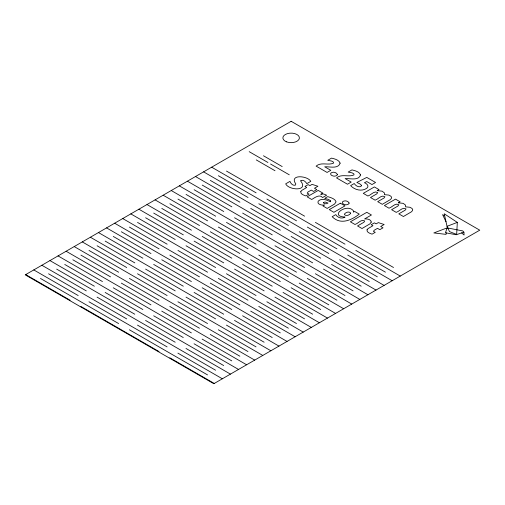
<?xml version="1.0" encoding="UTF-8"?>
<svg xmlns="http://www.w3.org/2000/svg" width="505" height="505" viewBox="0 0 505 505"><rect width="100%" height="100%" fill="white"/><g stroke="black" fill="none" stroke-linecap="round" stroke-linejoin="round"><path stroke-width="0.76" d="M457.315 222.389L456.665 234.421L449.488 231.606L447.02 226.316L444.255 213.779L457.315 222.389L447.02 226.316M446.3 232.874L446.041 234.37L433.839 232.938L447.171 227.869L462.776 230.93L463.893 232.193L464.095 235.008L461.589 232.925L456.236 234.749L445.435 232.755L447.171 227.869M320.89 194.217L322.84 193.087L318.219 190.423L307.116 196.83L311.736 199.5C314.659 197.739 319.532 193.787 322.613 197.531L326.64 195.208L323.737 194.015L320.934 194.242M377.254 190.619L379.015 189.609L374.394 186.938L363.284 193.352L367.905 196.022C370.91 195.214 374.369 190.233 377.721 192.575L376.78 193.876L370.487 197.512L375.108 200.176C378.112 199.38 381.559 194.381 384.917 196.723L384.09 197.973L377.69 201.665L382.298 204.329L390.207 199.696L391.381 198.478L391.59 197.291L390.82 196.192L388.799 195.088L384.393 194.64L384.52 193.011L382.115 191.168L377.298 190.644M344.953 217.062C341.986 219.183 337.416 217.731 335.781 214.612L332.164 216.708C340.42 225.116 351.259 220.395 359.257 214.114L354.661 211.456L353.506 212.119A4.299 2.481 0 0 0 352.831 210.194C346.114 203.433 328.932 216.342 344.909 217.036M398.363 202.808L400.124 201.792L395.503 199.128L384.393 205.541L389.014 208.205C392.019 207.404 395.478 202.423 398.83 204.765L397.889 206.065L391.596 209.695L396.217 212.365C399.228 211.57 402.668 206.564 406.033 208.912L405.199 210.162L398.798 213.855L403.413 216.519L411.316 211.885L412.49 210.667L412.699 209.48L411.928 208.376L409.915 207.277L405.502 206.829L405.629 205.2L403.224 203.357L398.407 202.833M461.589 232.925L463.893 232.193M444.716 215.869L442.576 214.631L445.991 221.663M263.452 155.755L282.2 166.581M249.186 151.67L267.934 162.496M270.522 163.986L289.277 174.812M256.262 159.902L275.01 170.728M226.486 171.069L304.616 216.172M315.398 222.402L393.528 267.505M211.702 167.199L256.117 192.841M266.899 199.071L345.029 244.174M355.81 250.398L400.263 276.065M218.4 175.734L296.53 220.843M307.311 227.067L385.441 272.176M203.616 171.87L248.031 197.512M258.812 203.736L336.936 248.845M347.724 255.069L392.177 280.736M210.314 180.405L288.437 225.514M299.225 231.738L377.349 276.847M195.53 176.542L239.944 202.183M250.726 208.407L328.85 253.51M339.638 259.74L384.09 285.407M202.227 185.076L280.351 230.179M291.132 236.409L369.262 281.512M187.443 181.207L231.858 206.848M242.64 213.078L320.763 258.181M331.545 264.405L376.004 290.072M194.135 189.741L272.264 234.85M283.046 241.074L361.176 286.183M179.357 185.878L223.766 211.519M234.554 217.743L312.677 262.852M323.459 269.077L367.918 294.743M186.048 194.412L264.178 239.522M274.96 245.746L353.09 290.855M171.271 190.549L215.679 216.191M226.467 222.415L304.591 267.517M315.373 273.748L359.831 299.414M177.962 199.084L256.092 244.186M266.874 250.417L345.003 295.52M163.178 195.214L207.593 220.855M218.375 227.086L296.504 272.189M307.286 278.413L351.739 304.079M169.876 203.749L248.005 248.858M258.787 255.082L336.917 300.191M155.092 199.885L199.507 225.527M210.288 231.751L288.418 276.86M299.2 283.084L343.652 308.751M161.789 208.42L239.919 253.529M250.701 259.753L328.831 304.856M147.005 204.557L191.42 230.198M202.202 236.422L280.332 281.525M291.114 287.755L335.566 313.422M153.703 213.091L231.833 258.194M242.615 264.418L320.738 309.527M138.919 209.221L183.334 234.863M194.116 241.093L272.239 286.196M283.027 292.42L327.48 318.087M145.617 217.756L223.74 262.865M234.528 269.089L312.652 314.198M130.833 213.893L175.248 239.534M186.029 245.758L264.153 290.867M274.935 297.091L319.394 322.758M137.53 222.427L215.654 267.536M226.436 273.76L304.565 318.863M122.747 218.564L167.161 244.205M177.943 250.43L256.067 295.532M266.848 301.763L311.307 327.423M129.438 227.098L207.568 272.201M218.349 278.425L296.479 323.535M114.66 223.229L159.069 248.87M169.857 255.101L247.98 300.204M258.762 306.428L303.221 332.094M121.352 231.763L199.481 276.873M210.263 283.097L288.393 328.206M106.574 227.9L150.982 253.542M161.764 259.766L239.894 304.875M250.676 311.099L295.135 336.766M113.265 236.435L191.395 281.544M202.177 287.768L280.307 332.871M98.481 232.571L142.896 258.213M153.678 264.437L231.808 309.54M242.589 315.77L287.042 341.43M105.179 241.106L183.309 286.209M194.09 292.433L272.22 337.542M90.395 237.236L134.81 262.878M145.591 269.108L223.721 314.211M234.503 320.435L278.956 346.102M97.093 245.771L175.222 290.88M186.004 297.104L264.128 342.213M82.309 241.908L126.723 267.549M137.505 273.773L215.629 318.882M226.417 325.106L270.869 350.773M89.006 250.442L167.13 295.551M177.918 301.775L256.041 346.878M74.222 246.579L118.637 272.22M129.419 278.444L207.542 323.547M218.33 329.771L262.783 355.438M80.92 255.113L159.043 300.216M169.825 306.44L247.955 351.549M66.136 251.244L110.551 276.885M121.333 283.109L199.456 328.218M210.238 334.443L254.697 360.109M72.827 259.778L150.957 304.887M161.739 311.112L239.869 356.221M58.05 255.915L102.458 281.556M113.246 287.781L191.37 332.89M202.151 339.114L246.61 364.78M64.741 264.45L142.871 309.552M153.653 315.783L231.782 360.886M49.963 260.586L94.372 286.228M105.16 292.452L183.283 337.555M194.065 343.779L238.524 369.445M56.655 269.114L134.785 314.224M145.566 320.448L223.696 365.557M41.871 265.251L86.286 290.893M97.067 297.117L175.197 342.226M185.979 348.45L230.431 374.117M48.568 273.786L126.698 318.895M137.48 325.119L215.61 370.228M33.785 269.923L78.199 295.564M88.981 301.788L167.111 346.897M177.893 353.121L222.345 378.788M40.482 278.457L118.612 323.56M129.394 329.79L207.523 374.893M25.698 274.587L70.113 300.235M80.895 306.459L159.024 351.562M169.806 357.786L214.259 383.453M361.46 185.303L361.46 185.922C359.175 188.138 355.57 185.72 354.239 183.53L350.634 185.613C354.579 189.994 361.864 191.831 366.876 188.188C369.559 186.257 366.643 183.334 364.421 182.722L366.756 181.554L371.964 184.559L375.562 182.475L366.775 177.406L356.852 182.457L359.756 183.826L361.46 185.303M330.674 200.965L330.27 201.76C326.735 199.866 321.502 197.777 318.156 201.186C316.584 204.468 322.341 205.573 324.608 204.98L322.96 205.983L327.183 208.42L334.544 204.077L336.077 201.811C334.853 198.528 330.724 197.644 327.713 196.615L324.709 198.351L328.698 199.5L330.674 200.965M340.136 163.14C338.129 169.32 329.462 166.423 324.709 166.795L330.781 170.305L327.076 172.445L316.117 166.12C321.161 161.733 328.263 165.659 333.603 163.09L333.445 162.105L331.703 161.089L327.758 160.3L331.545 158.115C334.663 158.886 338.855 159.801 340.136 163.14M360.551 174.926C358.55 181.106 349.877 178.208 345.123 178.581L351.196 182.09L347.49 184.23L336.532 177.905C341.576 173.524 348.677 177.444 354.018 174.882L353.86 173.89L352.118 172.874L348.172 172.085L351.96 169.901C355.078 170.671 359.27 171.586 360.551 174.926M300.797 191.591C300.355 194.255 303.928 195.182 305.822 195.915L309.022 194.065L307.217 193.194L307.936 192.026L311.269 190.101L313.58 191.433L316.78 189.59L314.47 188.251L317.904 186.269L312.09 184.363L309.912 185.625L308.164 184.615L304.963 186.459L306.712 187.469L301.763 190.404L300.797 191.591M367.034 229.838C366.592 232.496 370.165 233.424 372.059 234.156L375.259 232.306L373.454 231.435L374.173 230.267L377.506 228.342L379.817 229.674L383.017 227.831L380.707 226.493L384.147 224.51L378.327 222.604L376.149 223.866L374.401 222.857L371.2 224.706L372.949 225.71L368 228.645L367.034 229.838M300.841 180.752L300.765 181.125C308.927 191.572 288.538 190.347 285.697 183.833L289.965 181.371C290.653 183.511 293.007 185.985 295.431 185.114L295.785 183.927C288.772 173.998 307.779 175.645 310.771 181.371L306.806 183.656C305.759 181.813 303.025 179.168 300.841 180.752M337.346 174.364L337.195 175.065C335.509 176.826 332.486 176.321 330.838 174.749L330.674 173.284C332.473 171.416 336.223 172.079 337.346 174.364M349.094 203.004L348.942 203.704C347.27 205.447 344.252 204.954 342.617 203.395L342.428 201.931C344.221 200.056 347.97 200.725 349.094 203.004M323.661 202.505L323.673 203.149L324.86 203.768L326.741 203.673L328.048 203.048L325.018 201.975L323.661 202.505M371.282 222.074L369.824 223.942L362.003 228.525L357.534 225.943L363.871 222.288L364.711 220.975C361.384 218.665 357.995 223.747 354.996 224.479L350.375 221.809L366.819 212.315L371.44 214.985L364.597 218.936C366.939 218.791 370.948 219.157 371.282 222.074M350.609 213.375C349.409 215.212 346.209 216.374 344.473 214.625L344.442 214.063C345.717 212.334 348.785 211.185 350.527 212.832L350.609 213.375M291.145 121.288L25.25 274.853L213.811 383.712L479.75 230.173L291.145 121.288M340.37 203.212L329.266 209.619L333.887 212.289L344.991 205.876L340.37 203.212M286.524 141.842A8.263 4.766 0 0 0 299.383 138.219A8.263 4.766 0 0 0 287.522 133.598A8.263 4.766 0 0 0 286.524 141.842"/></g></svg>
